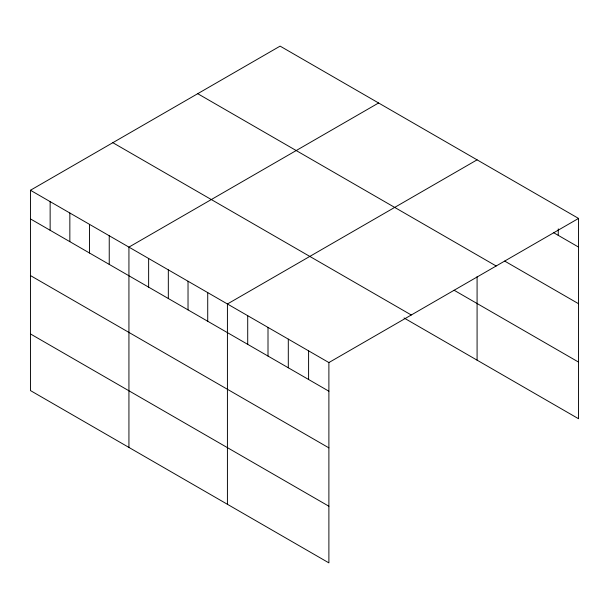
<?xml version="1.0" encoding="UTF-8"?>
<svg xmlns="http://www.w3.org/2000/svg" width="609" height="609" viewBox="0 0 609 609"><rect width="100%" height="100%" fill="white"/><g stroke="black" fill="none" stroke-linecap="round" stroke-linejoin="round"><path stroke-width="0.91" d="M30.45 190.259L328.89 362.561L328.89 562.876L30.45 390.575L30.45 190.259L280.11 46.124L578.55 218.425L578.55 418.741L404.033 317.982M378.592 102.982L128.933 247.117L128.933 447.44M477.083 159.84L227.423 303.982L227.423 504.298M328.89 362.561L578.55 218.425M553.383 232.547L578.55 247.079M504.678 261.078L578.55 303.724M197.719 93.687L496.16 265.988M454.101 290.242L578.55 362.089M112.84 142.696L411.281 314.998M30.45 218.913L328.89 391.214M30.45 275.565L328.89 447.866M30.45 333.93L328.89 506.231M558.255 228.893L558.255 235.363M477.083 276.638L477.083 360.155M308.596 350.845L308.596 379.498M288.301 339.129L288.301 367.783M268.006 327.414L268.006 356.067M247.711 315.698L247.711 344.351M207.722 292.609L207.722 321.263M188.029 281.236L188.029 309.89M168.328 269.863L168.328 298.517M148.634 258.49L148.634 287.143M109.239 235.752L109.239 264.405M89.538 224.378L89.538 253.032M69.845 213.005L69.845 241.659M50.144 201.632L50.144 230.286"/></g></svg>
